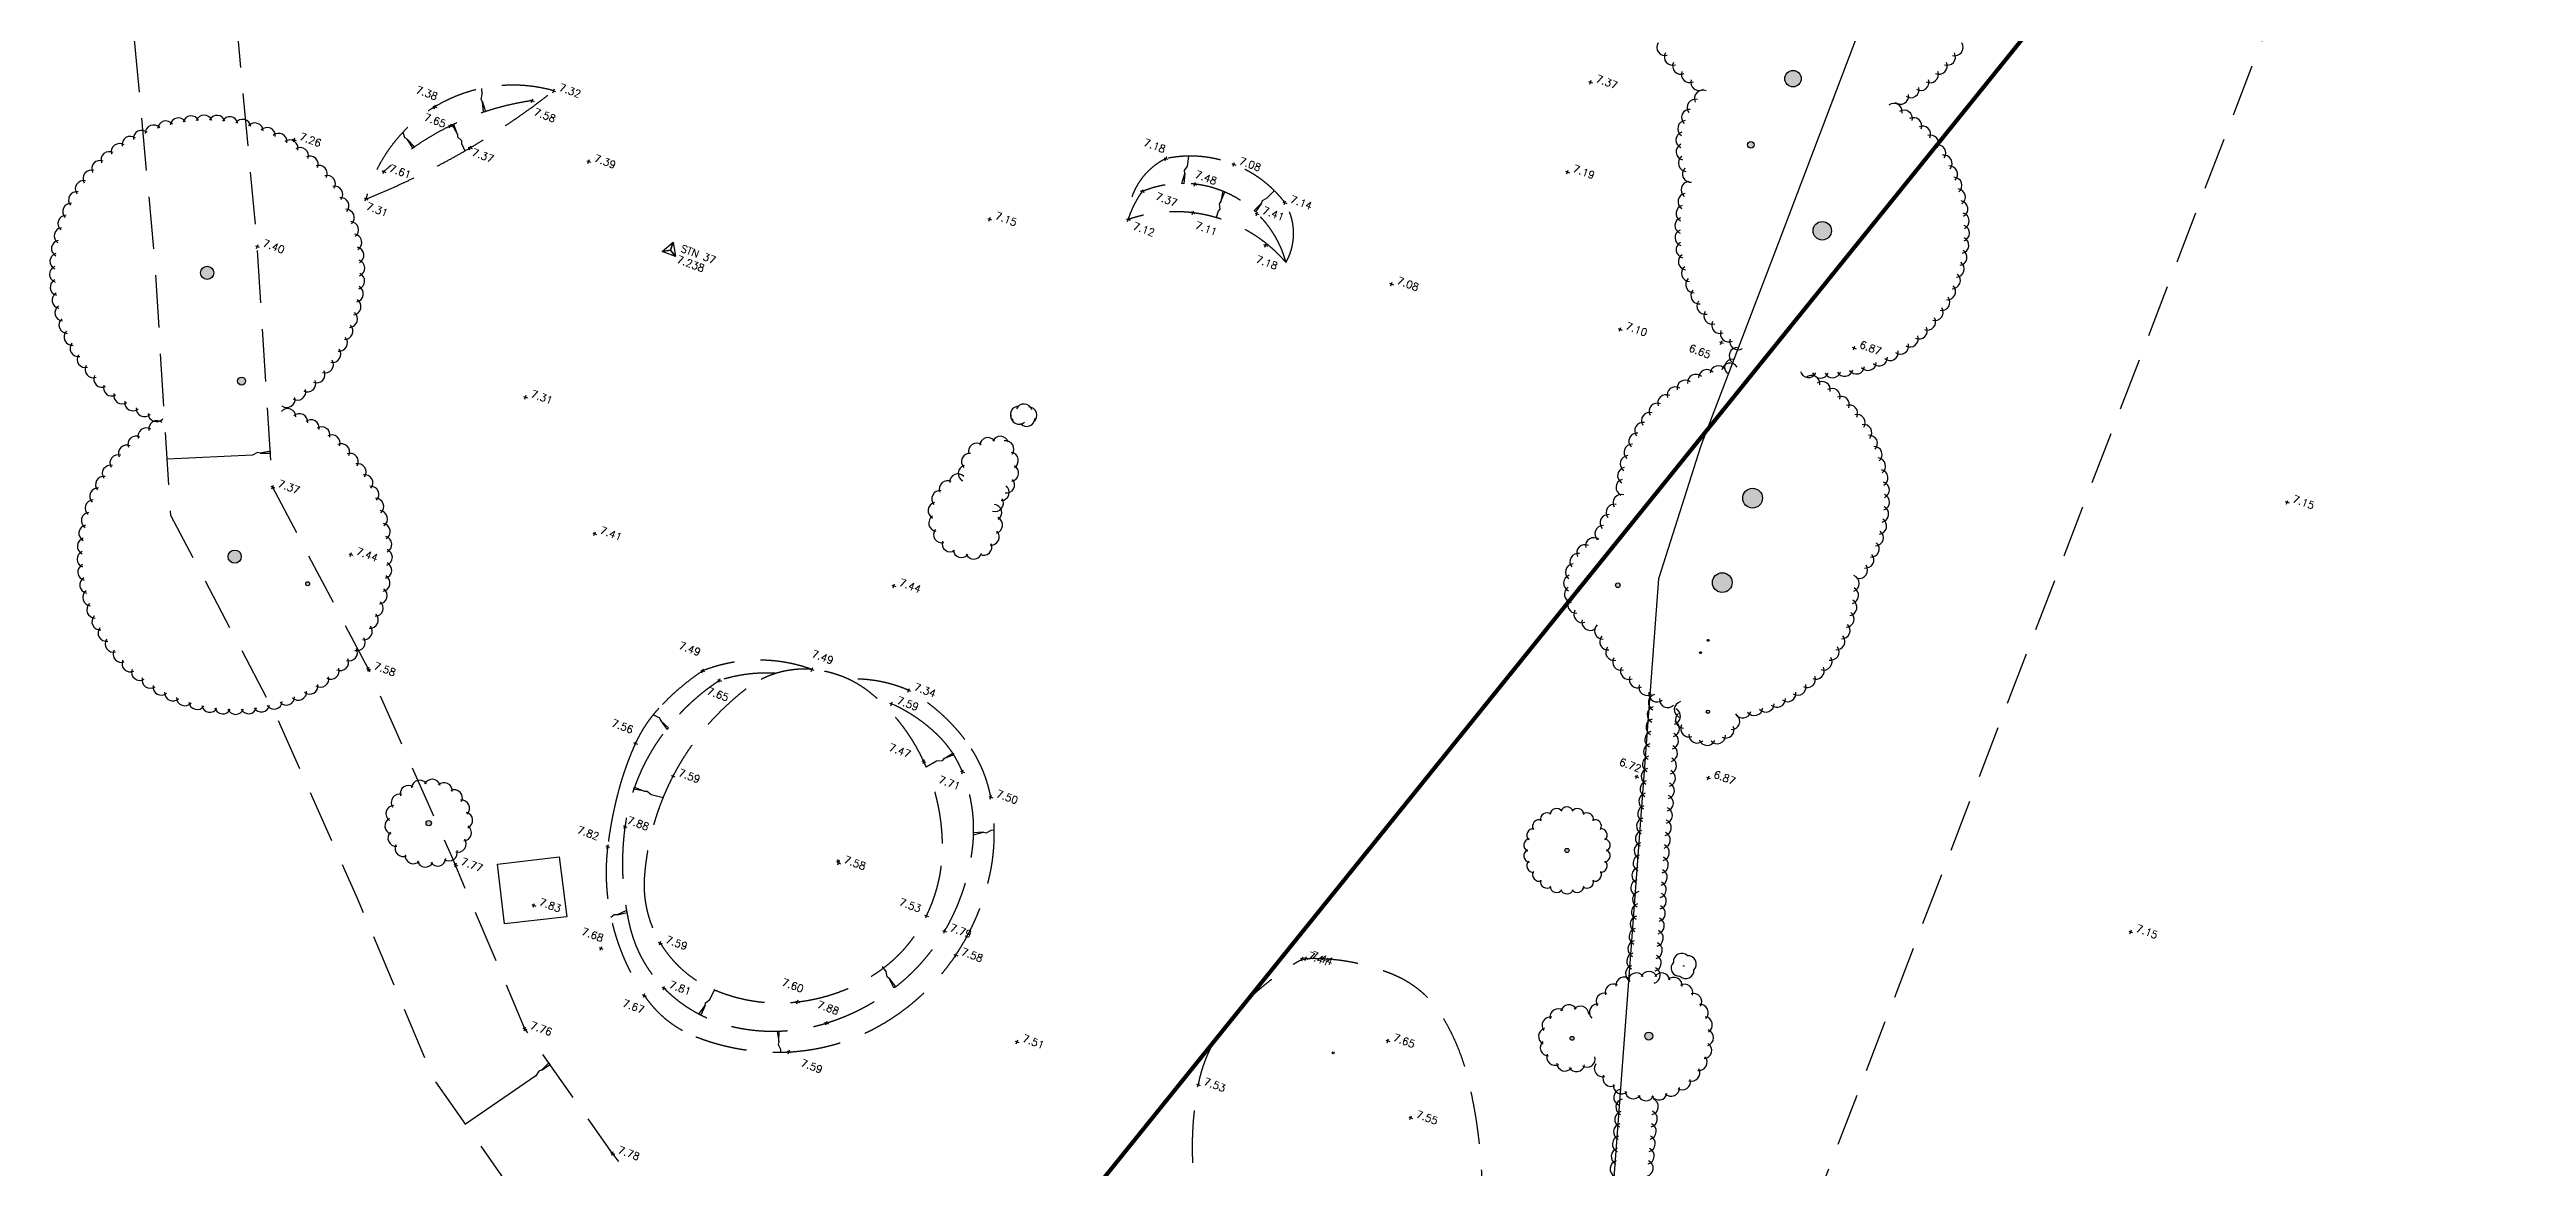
# Model space of a CAD drawing. Header units: millimetres. Extents: x 521005098 to 521837086, y 174609906 to 175681253.
# Drawn here: x 521101593 to 521221462, y 174784539 to 174838614 of the extents above; entities that cross this region are included whole.
import ezdxf

# ---------------------------------------------------------------- set-up
doc = ezdxf.new("R2010")
doc.units = ezdxf.units.MM
doc.header["$LTSCALE"] = 200
doc.linetypes.add('layout$0$survey$0$DASHED', pattern=[19.05, 12.7, -6.35])
for name, color, linetype in [('layout$0$survey$0$BOUNDARY', 8, 'Continuous'), ('layout$0$survey$0$CONTROL', 8, 'Continuous'), ('layout$0$survey$0$DETAIL', 8, 'Continuous'), ('layout$0$survey$0$LEVEL', 8, 'Continuous'), ('layout$0$survey$0$SPORTS_PITCH', 8, 'layout$0$survey$0$DASHED'), ('layout$0$survey$0$VEGETATION', 8, 'Continuous'), ('layout$0$survey$0$WATER', 8, 'Continuous')]:
    doc.layers.add(name, color=color, linetype=linetype)
doc.styles.add('layout$0$survey$0$ROMANS', font='Romans.shx')

# ---------------------------------------------------------------- blocks, each defined once
blk = doc.blocks.new('layout')
at = {"layer": 'layout$0$survey$0$VEGETATION', "linetype": 'Continuous'}
h = blk.add_hatch(color=256, dxfattribs=at)
edge = h.paths.add_edge_path()
edge.add_arc((521107363.3, 174847485.9), 127.3, 0, 360)
edge = h.paths.add_edge_path()
edge.add_arc((521108089.7, 174857728.6), 127.3, 0, 360)
edge = h.paths.add_edge_path()
edge.add_arc((521108630.4, 174864796.4), 127.3, 0, 360)
edge = h.paths.add_edge_path()
edge.add_arc((521109777.2, 174870284.8), 127.3, 0, 360)
edge = h.paths.add_edge_path()
edge.add_arc((521109223.4, 174827814.6), 318.3, 0, 360)
edge = h.paths.add_edge_path()
edge.add_arc((521110888.3, 174822577.8), 191, 0, 360)
edge = h.paths.add_edge_path()
edge.add_arc((521110553.7, 174814085.9), 318.3, 0, 360)
edge = h.paths.add_edge_path()
edge.add_arc((521114086.5, 174812773.3), 95.5, 0, 360)
edge = h.paths.add_edge_path()
edge.add_arc((521119943, 174801192.5), 127.3, 0, 360)
edge = h.paths.add_edge_path()
edge.add_arc((521186785.5, 174843920.1), 795.8, 0, 360)
edge = h.paths.add_edge_path()
edge.add_arc((521185967.8, 174837206.1), 397.9, 0, 360)
edge = h.paths.add_edge_path()
edge.add_arc((521183924.6, 174834006.3), 159.2, 0, 360)
edge = h.paths.add_edge_path()
edge.add_arc((521187380.2, 174829847.2), 445.6, 0, 360)
edge = h.paths.add_edge_path()
edge.add_arc((521184011.7, 174816914.6), 477.5, 0, 360)
edge = h.paths.add_edge_path()
edge.add_arc((521177488.6, 174812700.2), 111.4, 0, 360)
edge = h.paths.add_edge_path()
edge.add_arc((521182543.8, 174812830), 477.5, 0, 360)
edge = h.paths.add_edge_path()
edge.add_arc((521181857.1, 174810036.9), 47.7, 0, 360)
edge = h.paths.add_edge_path()
edge.add_arc((521181487.7, 174809440.9), 47.7, 0, 360)
edge = h.paths.add_edge_path()
edge.add_arc((521181847.4, 174806581.3), 79.6, 0, 360)
edge = h.paths.add_edge_path()
edge.add_arc((521175029.1, 174799872.5), 101.9, 0, 360)
edge = h.paths.add_edge_path()
edge.add_arc((521178984.9, 174790892.6), 191, 0, 360)
edge = h.paths.add_edge_path()
edge.add_arc((521175277.8, 174790783.4), 95.5, 0, 360)
edge = h.paths.add_edge_path()
edge.add_arc((521173218.2, 174781206.2), 127.3, 0, 360)
h = blk.add_hatch(color=256, dxfattribs=at)
edge = h.paths.add_edge_path()
edge.add_arc((521180676.5, 174794285), 15.9, 0, 360)
at = {"layer": 'layout$0$survey$0$BOUNDARY', "linetype": 'Continuous', "flags": 128}
blk.add_lwpolyline([(521124156.5, 174933472.2), (521124956.5, 174933755.2), (521121730.4, 174924847.7), (521118153.7, 174914604.6), (521124759.5, 174911007.3), (521130060.1, 174908288.4), (521152886.3, 174895868.3), (521160446, 174891701.3), (521175713, 174883706.2), (521185685.6, 174878410.3), (521201036.6, 174870253.2), (521195386.6, 174855903.6), (521185248.1, 174829238.6), (521181509.6, 174819439.5), (521179455, 174813011.1), (521176918.4, 174779063.7), (521175353.2, 174768777.5), (521174667.1, 174765727.1), (521173143.5, 174759690.5), (521166025.5, 174753420.2), (521158802.1, 174747875.9), (521150155.4, 174745379.1), (521149872, 174750371.1)], dxfattribs=at)
at = {"layer": 'layout$0$survey$0$CONTROL', "linetype": 'Continuous', "flags": 128}
blk.add_lwpolyline([(521131636.4, 174828915.9), (521131776, 174829290.7), (521131891.3, 174828607.6), (521131636.4, 174828915.9), (521131242, 174828849.3), (521131776, 174829290.7), (521131636.4, 174828915.9), (521131891.3, 174828607.6), (521131242, 174828849.3), (521131636.4, 174828915.9)], dxfattribs=at)
at = {"layer": 'layout$0$survey$0$DETAIL', "linetype": 'layout$0$survey$0$DASHED', "flags": 128}
for points in [[(521142116.9, 174771083.9), (521136987.8, 174774877.5), (521128833.3, 174785221.1), (521124595.9, 174791248.7), (521121074.9, 174799541.5), (521117031.4, 174808637.9), (521112390.1, 174817455.5), (521111651.9, 174829088.8), (521110534.6, 174841229), (521109801, 174854571.8), (521110085.6, 174869101.7), (521111224, 174880549.7), (521112403.6, 174892564.6), (521113786.2, 174905675.7)], [(521147083.8, 174758324.3), (521133476, 174771255.9), (521124821.8, 174782233.3), (521120200.7, 174788806.7), (521116488.9, 174797548.8), (521112529.8, 174806455.6), (521107467.9, 174816072.2), (521106666.4, 174828701.3), (521105547.2, 174840862.5), (521104798.3, 174854483.4), (521105090.4, 174869398.5), (521106248.2, 174881041.3), (521106752.7, 174892273.4), (521107237, 174900674.2)]]:
    blk.add_lwpolyline(points, dxfattribs=at)
at = {"layer": 'layout$0$survey$0$DETAIL', "flags": 128}
for points in [[(521122551.7, 174836082.5), (521122550.2, 174836090.5), (521122479.4, 174836202.7), (521122534.6, 174836462.4), (521122506.4, 174836736.8)], [(521118908.5, 174834275.1), (521118903.5, 174834281.4), (521118787.7, 174834346.3), (521118712.3, 174834600.9), (521118698.5, 174834615.9)], [(521121326.7, 174834531.8), (521121330, 174834524.5), (521121335, 174834391.8), (521121527.3, 174834208.7), (521121532.2, 174834076.1), (521121695.6, 174833713.8)], [(521156539.2, 174832618.3), (521156540.8, 174832626.3), (521156515.7, 174832756.6), (521156661.6, 174832978.4), (521156723, 174833460.1)], [(521160242.2, 174831176.2), (521160247.4, 174831182.4), (521160287.4, 174831308.9), (521160521.5, 174831434.3), (521160860.9, 174831786.4)], [(521158279.8, 174831269.8), (521158277.6, 174831262), (521158195.4, 174831157.8), (521158223.1, 174830893.7), (521158140.9, 174830789.5), (521158053.3, 174830486.5)], [(521111788.9, 174819087.9), (521111780.8, 174819087), (521111652.9, 174819122.4), (521111420.2, 174818994.6), (521107294.4, 174818799.2)], [(521131175.1, 174806147.9), (521131169.8, 174806154), (521131126.2, 174806279.3), (521130809.3, 174806437.8)], [(521144880.3, 174804318.4), (521144873.1, 174804314.9), (521144785.1, 174804215.5), (521144520.3, 174804195.9), (521144019.6, 174803903.5)], [(521130367.5, 174802738.2), (521130375.3, 174802735.7), (521130507.6, 174802746.4), (521130712, 174802577), (521131286.2, 174802438.5)], [(521146798.4, 174800754.3), (521146806.4, 174800755.5), (521146935.4, 174800724.1), (521147164, 174800859.1), (521147302.3, 174800870)], [(521129060.2, 174796755.3), (521129052.5, 174796752.7), (521128920, 174796760.2), (521128762.6, 174796623.4)], [(521142233, 174793672.5), (521142228.7, 174793679.4), (521142121.7, 174793757.9), (521142077.8, 174794019.7), (521141902, 174794265.3)], [(521133314.6, 174792367), (521133318.6, 174792374), (521133336.7, 174792505.5), (521133546.1, 174792668.7), (521133759.1, 174793105.1)], [(521136892.2, 174790626.4), (521136892.7, 174790618.3), (521136850.9, 174790492.3), (521136966.9, 174790253.5), (521136966.5, 174790114.8)], [(521125398.8, 174789243.5), (521125392.4, 174789238.5), (521125265, 174789201.4), (521125134.2, 174788970.3), (521121727.1, 174786635.4)]]:
    blk.add_lwpolyline(points, dxfattribs=at)
for points in [[(521122551.7, 174836082.5), (521122688.8, 174835599.1), (521122590.4, 174835581.5)], [(521118908.5, 174834275.1), (521119259.6, 174833915.6), (521119181.5, 174833853.2)], [(521121326.7, 174834531.8), (521121166.7, 174835008.2), (521121075.5, 174834967.1)], [(521156539.2, 174832618.3), (521156491.1, 174832118.2), (521156393, 174832137.6)], [(521158279.8, 174831269.8), (521158466.8, 174831736.2), (521158370.8, 174831764)], [(521160242.2, 174831176.2), (521159961.3, 174830759.5), (521159884.4, 174830823.3)], [(521111788.9, 174819087.9), (521112291.3, 174819096.2), (521112279.7, 174819195.5)], [(521131175.1, 174806147.9), (521131467.5, 174805739.2), (521131542.6, 174805805.2)], [(521144880.3, 174804318.4), (521145306.2, 174804585.2), (521145350.6, 174804495.5)], [(521130367.5, 174802738.2), (521129875.7, 174802840.9), (521129905.7, 174802936.3)], [(521146798.4, 174800754.3), (521146296.5, 174800730.3), (521146311.2, 174800631.4)], [(521129060.2, 174796755.3), (521129549.5, 174796869.7), (521129517.1, 174796964.3)], [(521142233, 174793672.5), (521142537.9, 174793273.1), (521142452.8, 174793220.6)], [(521133314.6, 174792367), (521133108.3, 174791908.8), (521133021.6, 174791958.7)], [(521136892.2, 174790626.4), (521136909.2, 174791128.6), (521136809.4, 174791122)], [(521125398.8, 174789243.5), (521125821.9, 174789514.6), (521125759.8, 174789593)]]:
    blk.add_lwpolyline(points, close=True, dxfattribs=at)
at = {"layer": 'layout$0$survey$0$DETAIL', "linetype": 'layout$0$survey$0$DASHED'}
for points in [[(521143170.1, 174807618.6, -0.09894633), (521145888, 174805245.4, -0.11701699), (521147144.7, 174802452.3, -0.10240655), (521147090.5, 174798654.6, -0.09291221), (521145449.1, 174794811.9, -0.11460155), (521141876.6, 174791459.5, -0.11958009), (521137368.8, 174790127.2, -0.10589035), (521132875.1, 174790860, -0.15220316), (521130372.3, 174792862.1, -0.08855725), (521128826.1, 174796349.3, -0.09090017), (521128605.5, 174800060.6, -0.03532166), (521129139.4, 174802799.1, -0.04115308), (521129950.6, 174805053.4, -0.07999529), (521131079, 174806748.5, -0.05815047), (521133201.4, 174808564.1)], [(521134019.4, 174808100, 0.10418242), (521130905.6, 174804967.5, 0.10979679), (521129443, 174801034.7, 0.09360938), (521129683.4, 174796164.3, 0.13667336), (521131322.9, 174793217, 0.14594651), (521134778, 174791322.2, 0.12941095), (521139197.6, 174791523.9, 0.08994509), (521142537.9, 174793273.1, 0.09449713), (521144907.8, 174795972.3, 0.10548255), (521146269.1, 174800053.7, 0.12474873), (521145771.9, 174803673.6, 0.10565211), (521144554.4, 174805471.6, 0.10650218), (521141731.8, 174807213.2)]]:
    blk.add_lwpolyline(points, format="xyb", dxfattribs=at)
blk.add_lwpolyline([(521144031.9, 174796712.1, -0.13271058), (521141614.8, 174793947.7, -0.11930776), (521137791.9, 174792548.1, -0.1303549), (521133736.2, 174793143.6, -0.15691386), (521131148.5, 174795396.5, -0.1561218), (521130381.7, 174798621.5, -0.10122429), (521131765.8, 174803470.2, -0.10960482), (521135311.8, 174807695.7, -0.18669725), (521138489.6, 174808627.3, -0.15228003), (521141372, 174807455.1, -0.11330721), (521143899.1, 174804176.5, -0.10367266), (521144806.4, 174800201.5, -0.11865133)], format="xyb", close=True, dxfattribs=at)
at = {"layer": 'layout$0$survey$0$DETAIL', "linetype": 'Continuous', "flags": 128}
blk.add_lwpolyline([(521126621.5, 174796666.5), (521123618.8, 174796330.6), (521123266.5, 174799215.7), (521126250.9, 174799570.9)], close=True, dxfattribs=at)
at = {"layer": 'layout$0$survey$0$DETAIL', "linetype": 'layout$0$survey$0$DASHED', "flags": 128}
blk.add_lwpolyline([(521162391.5, 174794649.2, -0.10937818), (521166677, 174793850.7, -0.15761096), (521168990.9, 174791842.7, -0.07610706), (521170224.3, 174788854.8, -0.05029872), (521170900, 174784026.8, -0.0681057), (521170318.3, 174778077.8, -0.11146942), (521168699.3, 174774772.7, -0.17768709), (521165349.6, 174772757.5, -0.19584158), (521161848.5, 174773456, -0.10931911), (521159587.1, 174775791.3, -0.07173458), (521157633.3, 174780307.4, -0.05287213), (521156930.3, 174784678.3, -0.0606076), (521157190.1, 174788535.1, -0.12631555), (521158640.6, 174791619.2, -0.09130953), (521162226.4, 174794625.8)], format="xyb", dxfattribs=at)
at = {"layer": 'layout$0$survey$0$DETAIL', "linetype": 'Continuous'}
for centre in [(521139754.5, 174799375.1), (521163713.1, 174790086.7)]:
    blk.add_circle(centre, 50, dxfattribs=at)
at = {"layer": 'layout$0$survey$0$DETAIL', "linetype": 'layout$0$survey$0$DASHED'}
for centre, radius, start, end in [((521124013.3, 174829552.7), 7340.4, 74.360056, 165.542134), ((521103199.4, 174865674.6), 36927, 291.787359, 308.114831), ((521126840.2, 174822973.2), 13305.3, 98.18884, 132.963392), ((521157030.2, 174830421.9), 3239, 115.719802, 180.459165), ((521156799.2, 174827680.2), 5780.4, 37.615784, 101.72491), ((521158243, 174829006.5), 4663.5, 144.009774, 162.665506), ((521156441.1, 174826970.7), 5167.1, 15.111945, 112.427824), ((521156065.9, 174823680.2), 7090.5, 40.847828, 108.711053), ((521158945.5, 174829719.3), 2852.1, 330.567921, 31.473857), ((521135929.2, 174801590), 7488.5, 70.006176, 111.362005), ((521136277.4, 174801063.6), 7389.8, 86.34774, 107.791257), ((521140533.4, 174801538), 6627.7, 66.557418, 92.433186)]:
    blk.add_arc(centre, radius, start, end, dxfattribs=at)
at = {"layer": 'layout$0$survey$0$LEVEL', "flags": 128}
for points in [[(521125898.5, 174836656.3), (521126085.9, 174836586.5)], [(521125957.3, 174836527.7), (521126027.1, 174836715.1)], [(521176070.3, 174837073.7), (521176257.8, 174837003.9)], [(521176129.2, 174836945.1), (521176198.9, 174837132.5)], [(521120141, 174835880.8), (521120328.4, 174835811)], [(521120199.8, 174835752.2), (521120269.6, 174835939.6)], [(521124851.3, 174836177.7), (521125038.8, 174836107.9)], [(521124910.2, 174836049.1), (521124979.9, 174836236.5)], [(521113334.4, 174834279.8), (521113521.9, 174834210)], [(521113393.3, 174834151.2), (521113463, 174834338.6)], [(521120897.3, 174834958.7), (521121084.8, 174834888.9)], [(521120956.2, 174834830.1), (521121025.9, 174835017.5)], [(521117737.4, 174832616.1), (521117807.2, 174832803.6)], [(521121855.1, 174833896.6), (521122042.6, 174833826.8)], [(521121913.9, 174833768), (521121983.7, 174833955.4)], [(521127591.2, 174833229.8), (521127778.6, 174833160)], [(521127650, 174833101.2), (521127719.8, 174833288.6)], [(521155530.9, 174833374.9), (521155718.3, 174833305.1)], [(521155589.7, 174833246.3), (521155659.5, 174833433.7)], [(521158810.5, 174833098.6), (521158997.9, 174833028.8)], [(521158869.3, 174832970), (521158939.1, 174833157.4)], [(521175020.1, 174832596.3), (521175089.9, 174832783.7)], [(521117678.5, 174832744.7), (521117866, 174832674.9)], [(521154376, 174831781.9), (521154563.4, 174831712.1)], [(521154434.8, 174831653.3), (521154504.6, 174831840.7)], [(521156921.8, 174832141.7), (521157109.2, 174832071.9)], [(521156980.6, 174832013), (521157050.4, 174832200.5)], [(521174961.3, 174832724.9), (521175148.8, 174832655.1)], [(521116811.6, 174831420.3), (521116999, 174831350.5)], [(521116870.4, 174831291.7), (521116940.2, 174831479.1)], [(521146998.1, 174830448.8), (521147185.6, 174830379)], [(521147057, 174830320.2), (521147126.8, 174830507.6)], [(521153697.6, 174830430.9), (521153885, 174830361.1)], [(521153756.4, 174830302.3), (521153826.2, 174830489.7)], [(521156825.8, 174830758.6), (521157013.2, 174830688.8)], [(521156884.6, 174830630), (521156954.4, 174830817.4)], [(521159931, 174830706.4), (521160118.4, 174830636.6)], [(521159989.8, 174830577.8), (521160059.6, 174830765.2)], [(521161284.3, 174831243.3), (521161471.7, 174831173.5)], [(521161343.1, 174831114.7), (521161412.9, 174831302.1)], [(521111617, 174828995.1), (521111686.8, 174829182.5)], [(521160340.1, 174829181.5), (521160527.5, 174829111.7)], [(521160398.9, 174829052.9), (521160468.7, 174829240.3)], [(521111558.2, 174829123.7), (521111745.6, 174829053.9)], [(521166447.1, 174827309.8), (521166634.6, 174827240)], [(521166505.9, 174827181.2), (521166575.7, 174827368.6)], [(521177507, 174825116.3), (521177694.5, 174825046.6)], [(521177565.9, 174824987.7), (521177635.6, 174825175.2)], [(521182405.6, 174824477.3), (521182593, 174824407.5)], [(521182464.4, 174824348.7), (521182534.2, 174824536.2)], [(521188836.7, 174824212.9), (521189024.2, 174824143.1)], [(521188895.6, 174824084.3), (521188965.3, 174824271.7)], [(521124530.9, 174821834.5), (521124718.3, 174821764.7)], [(521124589.7, 174821705.9), (521124659.5, 174821893.3)], [(521112296.4, 174817490.4), (521112483.9, 174817420.6)], [(521112355.3, 174817361.7), (521112425, 174817549.2)], [(521209786.5, 174816750.2), (521209973.9, 174816680.4)], [(521209845.3, 174816621.6), (521209915.1, 174816809)], [(521127879, 174815230.5), (521128066.4, 174815160.7)], [(521127937.8, 174815101.9), (521128007.6, 174815289.3)], [(521116075.8, 174814219.2), (521116263.3, 174814149.4)], [(521116134.7, 174814090.6), (521116204.5, 174814278)], [(521142358, 174812706.2), (521142545.4, 174812636.4)], [(521142416.8, 174812577.6), (521142486.6, 174812765)], [(521116937.7, 174808672.8), (521117125.1, 174808603)], [(521116996.5, 174808544.2), (521117066.3, 174808731.6)], [(521133107.7, 174808599), (521133295.1, 174808529.2)], [(521133166.5, 174808470.4), (521133236.3, 174808657.8)], [(521133925.7, 174808134.9), (521134113.2, 174808065.1)], [(521133984.5, 174808006.3), (521134054.3, 174808193.7)], [(521138395.9, 174808662.1), (521138583.3, 174808592.4)], [(521138454.7, 174808533.5), (521138524.5, 174808721)], [(521143076.4, 174807653.5), (521143263.8, 174807583.7)], [(521143135.2, 174807524.9), (521143205, 174807712.3)], [(521142246.2, 174807003.6), (521142433.6, 174806933.9)], [(521142305, 174806875), (521142374.8, 174807062.5)], [(521129856.9, 174805088.3), (521130044.3, 174805018.5)], [(521129915.7, 174804959.7), (521129985.5, 174805147.1)], [(521143805.3, 174804211.4), (521143992.8, 174804141.6)], [(521143864.2, 174804082.8), (521143934, 174804270.2)], [(521131672.1, 174803505), (521131859.5, 174803435.3)], [(521131730.9, 174803376.4), (521131800.7, 174803563.9)], [(521145678.2, 174803708.5), (521145865.6, 174803638.7)], [(521145737, 174803579.9), (521145806.8, 174803767.3)], [(521178306.9, 174803476.8), (521178494.3, 174803407)], [(521178365.7, 174803348.2), (521178435.5, 174803535.6)], [(521181774.7, 174803424.2), (521181962.1, 174803354.4)], [(521181833.5, 174803295.6), (521181903.3, 174803483.1)], [(521147051, 174802487.2), (521147238.4, 174802417.4)], [(521147109.8, 174802358.6), (521147179.6, 174802546)], [(521129349.2, 174801069.6), (521129536.7, 174800999.8)], [(521129408.1, 174800941), (521129477.9, 174801128.4)], [(521121151.9, 174799211.4), (521121339.3, 174799141.6)], [(521121210.7, 174799082.8), (521121280.5, 174799270.2)], [(521128511.8, 174800095.5), (521128699.2, 174800025.7)], [(521128570.6, 174799966.9), (521128640.4, 174800154.3)], [(521139686.7, 174799302.9), (521139874.1, 174799233.1)], [(521139745.5, 174799174.3), (521139815.3, 174799361.8)], [(521124935.5, 174797255), (521125122.9, 174797185.2)], [(521124994.3, 174797126.4), (521125064.1, 174797313.8)], [(521143997, 174796618.4), (521144066.8, 174796805.8)], [(521143938.2, 174796747), (521144125.6, 174796677.2)], [(521144814.1, 174796007.2), (521145001.5, 174795937.4)], [(521144872.9, 174795878.5), (521144942.7, 174796066)], [(521202211.4, 174795974.2), (521202398.8, 174795904.4)], [(521202270.2, 174795845.6), (521202340, 174796033)], [(521128188, 174795172.3), (521128375.4, 174795102.5)], [(521128246.8, 174795043.7), (521128316.6, 174795231.2)], [(521131054.8, 174795431.4), (521131242.2, 174795361.6)], [(521131113.6, 174795302.7), (521131183.4, 174795490.2)], [(521145355.4, 174794846.8), (521145542.9, 174794777)], [(521145414.3, 174794718.2), (521145484, 174794905.6)], [(521162132.7, 174794660.7), (521162320.1, 174794590.9)], [(521162191.5, 174794532.1), (521162261.3, 174794719.5)], [(521162297.8, 174794684.1), (521162485.2, 174794614.3)], [(521162356.6, 174794555.5), (521162426.4, 174794742.9)], [(521131229.2, 174793251.9), (521131416.7, 174793182.1)], [(521131288.1, 174793123.3), (521131357.8, 174793310.7)], [(521130278.5, 174792897), (521130466, 174792827.2)], [(521130337.4, 174792768.4), (521130407.2, 174792955.8)], [(521137698.2, 174792583), (521137885.6, 174792513.2)], [(521137757, 174792454.4), (521137826.8, 174792641.8)], [(521124502.1, 174791283.6), (521124689.6, 174791213.8)], [(521124561, 174791155), (521124630.7, 174791342.4)], [(521139103.9, 174791558.8), (521139291.3, 174791489)], [(521139162.7, 174791430.2), (521139232.5, 174791617.6)], [(521137275.1, 174790162.1), (521137462.5, 174790092.3)], [(521137333.9, 174790033.5), (521137403.7, 174790220.9)], [(521148320.2, 174790651.7), (521148507.6, 174790581.9)], [(521148379, 174790523.1), (521148448.8, 174790710.5)], [(521166261.4, 174790697.8), (521166448.9, 174790628)], [(521166320.3, 174790569.2), (521166390.1, 174790756.6)], [(521157096.4, 174788570), (521157283.8, 174788500.2)], [(521157155.2, 174788441.4), (521157225, 174788628.8)], [(521167372.2, 174786982.9), (521167559.6, 174786913.1)], [(521167431, 174786854.3), (521167500.8, 174787041.7)], [(521128739.6, 174785256), (521128927, 174785186.2)], [(521128798.4, 174785127.4), (521128868.2, 174785314.9)]]:
    blk.add_lwpolyline(points, dxfattribs=at)
at = {"layer": 'layout$0$survey$0$SPORTS_PITCH', "linetype": 'layout$0$survey$0$DASHED', "flags": 128}
blk.add_lwpolyline([(521307943.1, 174813263.6), (521280846.2, 174743210.1), (521185998.6, 174780046.4), (521212938.2, 174850183.7), (521307943.1, 174813263.6)], dxfattribs=at)
at = {"layer": 'layout$0$survey$0$VEGETATION', "linetype": 'Continuous'}
for centre, radius in [((521185967.8, 174837206.1), 397.9), ((521183924.6, 174834006.3), 159.2), ((521187380.2, 174829847.2), 445.6), ((521109223.4, 174827814.6), 318.3), ((521110888.3, 174822577.8), 191), ((521184011.7, 174816914.6), 477.5), ((521110553.7, 174814085.9), 318.3), ((521114086.5, 174812773.3), 95.5), ((521177488.6, 174812700.2), 111.4), ((521182543.8, 174812830), 477.5), ((521181857.1, 174810036.9), 47.7), ((521181487.7, 174809440.9), 47.7), ((521181847.4, 174806581.3), 79.6), ((521119943, 174801192.5), 127.3), ((521175029.1, 174799872.5), 101.9), ((521180676.5, 174794285), 15.9), ((521175277.8, 174790783.4), 95.5), ((521178984.9, 174790892.6), 191)]:
    blk.add_circle(centre, radius, dxfattribs=at)
for centre, radius, start, end in [((521179772.8, 174838720), 400, 146.921768, 286.193498), ((521193795.9, 174838716.8), 400, 253.780276, 33.052007), ((521180140.6, 174838257.5), 400, 150.801087, 290.072817), ((521180539, 174837820.9), 400, 154.680406, 293.952136), ((521180965.9, 174837412.2), 400, 158.559725, 297.831455), ((521192602.1, 174837409.6), 400, 242.142319, 21.41405), ((521193029.3, 174837818), 400, 246.021638, 25.293369), ((521193427.8, 174838254.4), 400, 249.900957, 29.172688), ((521181419.5, 174837033.4), 400, 162.439044, 301.710774), ((521181597.9, 174836247.3), 400, 66.437898, 205.709628), ((521191169.2, 174836370.1), 400, 230.504362, 9.776093), ((521191670, 174836683.9), 400, 234.383681, 13.655412), ((521192148.3, 174837031), 400, 238.263, 17.534731), ((521107217.5, 174834761.2), 400, 36.4711, 175.742831), ((521107826.4, 174834908.8), 400, 31.50499, 170.77672), ((521108445.7, 174835003.1), 400, 26.538879, 165.81061), ((521109070.9, 174835043.4), 400, 21.572769, 160.844499), ((521109697.3, 174835029.5), 400, 16.606658, 155.878388), ((521110320, 174834961.4), 400, 11.640547, 150.912278), ((521110934.6, 174834839.6), 400, 6.674437, 145.946167), ((521180790.1, 174834787.8), 400, 96.364073, 235.635803), ((521180972.9, 174835318.9), 400, 86.388681, 225.660412), ((521181244.9, 174835810.4), 400, 76.413289, 215.68502), ((521190856.3, 174835610.4), 400, 349.26721, 128.53894), ((521191344.2, 174835286.4), 400, 344.279514, 123.551244), ((521191802.1, 174834921.1), 400, 339.291818, 118.563549), ((521104976.4, 174833666.3), 400, 56.335543, 195.607273), ((521105498.9, 174834012), 400, 51.369432, 190.641163), ((521106049.4, 174834311.1), 400, 46.403322, 185.675052), ((521106623.7, 174834561.5), 400, 41.437211, 180.708942), ((521111536.3, 174834665.1), 400, 1.708326, 140.980056), ((521112120.6, 174834439.2), 400, 356.742215, 136.013946), ((521112683.2, 174834163.5), 400, 351.776105, 131.047835), ((521113219.8, 174833840.2), 400, 346.809994, 126.081725), ((521180702.1, 174834233), 400, 106.339465, 245.611195), ((521180711.6, 174833671.4), 400, 116.314857, 255.586587), ((521192226.5, 174834517.5), 400, 334.304122, 113.575853), ((521192614.2, 174834078.4), 400, 329.316426, 108.588157), ((521192962.3, 174833607.3), 400, 324.32873, 103.600461), ((521103614.7, 174832377.6), 400, 71.233875, 210.505605), ((521104030.8, 174832846), 400, 66.267764, 205.539495), ((521104485.8, 174833276.7), 400, 61.301654, 200.573384), ((521113726.5, 174833471.6), 400, 341.843884, 121.115614), ((521114199.3, 174833060.6), 400, 336.877773, 116.149503), ((521114634.7, 174832610.1), 400, 331.911662, 111.183393), ((521180818.2, 174833119.8), 400, 126.290248, 265.561979), ((521181018.7, 174832595.1), 400, 136.26564, 275.537371), ((521193268, 174833107.8), 400, 319.341035, 98.612765), ((521193529.2, 174832583.5), 400, 314.353339, 93.625069), ((521102911.7, 174831341.8), 400, 81.166096, 220.437827), ((521103240.8, 174831875), 400, 76.199986, 215.471716), ((521115029.5, 174832123.7), 400, 326.945552, 106.217282), ((521115380.7, 174831604.9), 400, 321.979441, 101.251171), ((521180800.4, 174831263.3), 400, 98.218264, 237.489994), ((521180948.5, 174831830), 400, 93.230568, 232.502298), ((521193743.8, 174832038.6), 400, 309.365643, 88.637373), ((521193910.3, 174831477), 400, 304.377947, 83.649677), ((521102397.9, 174830200.3), 400, 91.098317, 230.370048), ((521102630.1, 174830782.2), 400, 86.132207, 225.403937), ((521115685.7, 174831057.7), 400, 317.01333, 96.285061), ((521115942.2, 174830486.1), 400, 312.04722, 91.31895), ((521180654.6, 174830102.1), 400, 108.193655, 247.465386), ((521180702.2, 174830685.9), 400, 103.20596, 242.47769), ((521194027.2, 174830903.1), 400, 299.390251, 78.661981), ((521194093.9, 174830321.2), 400, 294.402555, 73.674286), ((521102088.7, 174828987.3), 400, 101.030539, 240.302269), ((521102217, 174829600.5), 400, 96.064428, 235.336158), ((521116148.2, 174829894.4), 400, 307.081109, 86.35284), ((521116302.3, 174829287.2), 400, 302.114999, 81.386729), ((521180657.9, 174829516.4), 400, 113.181351, 252.453082), ((521180712.1, 174828933.2), 400, 118.169047, 257.440778), ((521194074.5, 174829151), 400, 284.427163, 63.698894), ((521194109.7, 174829735.7), 400, 289.414859, 68.68659), ((521101993.4, 174827739.1), 400, 110.96276, 250.23449), ((521102014, 174828365.3), 400, 105.996649, 245.26838), ((521116403.2, 174828668.8), 400, 297.148888, 76.420618), ((521116450.2, 174828044.1), 400, 292.182777, 71.454508), ((521180816.8, 174828356.9), 400, 123.156743, 262.428473), ((521180971.3, 174827791.9), 400, 128.144439, 267.416169), ((521193852.7, 174828001.9), 400, 274.451772, 53.723502), ((521193988.6, 174828571.7), 400, 279.439467, 58.711198), ((521102027.1, 174827113.5), 400, 115.928871, 255.200601), ((521102114.8, 174826493.2), 400, 120.894981, 260.166712), ((521116381.4, 174826794.2), 400, 282.250556, 61.522286), ((521116442.9, 174827417.7), 400, 287.216667, 66.488397), ((521181174.2, 174827242.5), 400, 133.132135, 272.403865), ((521181424.2, 174826712.8), 400, 138.119831, 277.391561), ((521193435.2, 174826908.6), 400, 264.47638, 43.74811), ((521193667.7, 174827446.2), 400, 269.464076, 48.735806), ((521102255.9, 174825882.8), 400, 125.861092, 265.132822), ((521102449.3, 174825286.9), 400, 130.827202, 270.098933), ((521116098.2, 174825574.8), 400, 272.318335, 51.590065), ((521116266.2, 174826178.4), 400, 277.284445, 56.556176), ((521181719.2, 174826206.9), 400, 143.107527, 282.379257), ((521182057.2, 174825728.5), 400, 148.095223, 287.366953), ((521192471.2, 174825444.9), 400, 249.513292, 28.785023), ((521192834.6, 174825904.2), 400, 254.500988, 33.772718), ((521193156.8, 174826393.3), 400, 259.488684, 38.760414), ((521102693.5, 174824709.9), 400, 135.793313, 275.065043), ((521102986.8, 174824156.3), 400, 140.759424, 280.031154), ((521115608.8, 174824422.6), 400, 262.386114, 41.657844), ((521115878.5, 174824988.1), 400, 267.352224, 46.623955), ((521182435.4, 174825281.3), 400, 153.082918, 292.354649), ((521182851.1, 174824868.7), 400, 158.070614, 297.342345), ((521183301.1, 174824493.8), 400, 163.05831, 302.330041), ((521191161.9, 174824279.7), 400, 234.550204, 13.821935), ((521191631.6, 174824629.6), 400, 239.5379, 18.809631), ((521192069.1, 174825018.9), 400, 244.525596, 23.797327), ((521103326.9, 174823630.2), 400, 145.725534, 284.997265), ((521103711.3, 174823135.4), 400, 150.691645, 289.963375), ((521114928, 174823372.1), 400, 252.453892, 31.725623), ((521115291.2, 174823882.6), 400, 257.420003, 36.691733), ((521182353.5, 174822920.3), 400, 35.799814, 175.071545), ((521182922.9, 174823049.1), 400, 30.42845, 169.70018), ((521183058.6, 174823239.7), 400, 89.064475, 228.336206), ((521183276.9, 174823799.6), 400, 89.064475, 228.336206), ((521189035.2, 174823323.5), 400, 214.599421, 353.871151), ((521189596.1, 174823492.1), 400, 219.587117, 358.858847), ((521190140.3, 174823708.8), 400, 224.574813, 3.846543), ((521190663.5, 174823972), 400, 229.562509, 8.834239), ((521104137, 174822675.8), 400, 155.657756, 294.929486), ((521104601, 174822254.8), 400, 160.623866, 299.895597), ((521105099.6, 174821875.5), 400, 165.589977, 304.861707), ((521113594.1, 174822054.8), 400, 237.55556, 16.827291), ((521114076.3, 174822454.7), 400, 242.521671, 21.793401), ((521114522, 174822894.9), 400, 247.487782, 26.759512), ((521180269, 174821895.6), 400, 57.285274, 196.557004), ((521180751.7, 174822224.1), 400, 51.913909, 191.185639), ((521181263.1, 174822505.9), 400, 46.542544, 185.814274), ((521181798.5, 174822738.7), 400, 41.171179, 180.44291), ((521186709.9, 174823150.3), 400, 194.648637, 333.920368), ((521186868.5, 174822451.4), 400, 353.071991, 132.343721), ((521187294.7, 174823117.3), 400, 199.636333, 338.908064), ((521187374.3, 174822159.7), 400, 347.700626, 126.972357), ((521187880.1, 174823135.4), 400, 204.624029, 343.89576), ((521187850.5, 174821821.9), 400, 342.329261, 121.600992), ((521188461.8, 174823204.3), 400, 209.611725, 348.883455), ((521105629.2, 174821540.9), 400, 170.556087, 309.827818), ((521106185.8, 174821253.3), 400, 175.522198, 314.793928), ((521106765.2, 174821014.9), 400, 180.488309, 319.760039), ((521113112.8, 174820848.3), 400, 359.636085, 138.907816), ((521113079, 174821698), 400, 232.58945, 11.86118), ((521113688.6, 174820601.3), 400, 354.669975, 133.941705), ((521148489.3, 174820959.3), 400, 85.229756, 224.501486), ((521148510, 174820893.7), 400, 172.784492, 312.056223), ((521148748.3, 174821066.8), 400, 16.728503, 156.000233), ((521148885.6, 174820784), 400, 220.769024, 0.040755), ((521148969.1, 174820930.9), 400, 308.628147, 87.899877), ((521179033.6, 174820661.1), 400, 73.399368, 212.671098), ((521179406.2, 174821110.6), 400, 68.028003, 207.299734), ((521179819.2, 174821523.3), 400, 62.656638, 201.928369), ((521188293, 174821441), 400, 336.957897, 116.229627), ((521188698, 174821020.3), 400, 331.586532, 110.858262), ((521189061.7, 174820563.6), 400, 326.215167, 105.486897), ((521105781.1, 174819517.4), 400, 61.669448, 200.941178), ((521106269.2, 174819910.1), 400, 56.703337, 195.975067), ((521106789.5, 174820259.2), 400, 51.737226, 191.008957), ((521114240.8, 174820305.5), 400, 349.703864, 128.975594), ((521114765.4, 174819963), 400, 344.737753, 124.009484), ((521115258.3, 174819576.3), 400, 339.771643, 119.043373), ((521146468.4, 174819175.1), 400, 56.728503, 196.000233), ((521147006.8, 174819441.9), 400, 36.728503, 176.000233), ((521147604.1, 174819508.6), 400, 16.728503, 156.000233), ((521147862.2, 174819291.4), 400, 321.472725, 100.744456), ((521178422.5, 174819667.5), 400, 84.142098, 223.413828), ((521178704.7, 174820178.6), 400, 78.770733, 218.042463), ((521189381.1, 174820074.9), 400, 320.843802, 100.115533), ((521189653.4, 174819558.3), 400, 315.472437, 94.744168), ((521104545.1, 174818107.7), 400, 76.56778, 215.83951), ((521104915.8, 174818612.8), 400, 71.601669, 210.873399), ((521105328.9, 174819083.8), 400, 66.635558, 205.907289), ((521115716, 174819148.5), 400, 334.805532, 114.077263), ((521116134.8, 174818682.6), 400, 329.839422, 109.111152), ((521116511.8, 174818182.2), 400, 324.873311, 104.145041), ((521145966.2, 174818104.7), 400, 104.939909, 244.21164), ((521146126, 174818684), 400, 84.939909, 224.21164), ((521148078.6, 174818730.8), 400, 301.472725, 80.744456), ((521148090.3, 174818129.9), 400, 281.472725, 60.744456), ((521177878, 174818008), 400, 100.256192, 239.527922), ((521178007.3, 174818577.4), 400, 94.884827, 234.156558), ((521178189.3, 174819132.2), 400, 89.513462, 228.785193), ((521189876.1, 174819018.6), 400, 310.101073, 89.372803), ((521190047.3, 174818460.4), 400, 304.729708, 84.001438), ((521103941.4, 174817011.1), 400, 86.500001, 225.771731), ((521104219.5, 174817572.5), 400, 81.53389, 220.805621), ((521116844, 174817651), 400, 319.9072, 99.178931), ((521117129.1, 174817093.1), 400, 314.94109, 94.21282), ((521144689.3, 174816883.8), 400, 83.280479, 222.552209), ((521145051.7, 174817363.2), 400, 63.280479, 202.552209), ((521145556.2, 174817689.8), 400, 43.280479, 182.552209), ((521147640.2, 174817199.9), 400, 271.784962, 51.056693), ((521147895.7, 174817561.3), 400, 261.472725, 40.744456), ((521177802.6, 174817429.1), 400, 105.627557, 244.899287), ((521190165.5, 174817888.6), 400, 299.358343, 78.630073), ((521190229.7, 174817308.3), 400, 293.986978, 73.258709), ((521103536, 174815826.7), 400, 96.432222, 235.703952), ((521103713, 174816427.7), 400, 91.466111, 230.737842), ((521117364.7, 174816512.6), 400, 309.974979, 89.246709), ((521117549.2, 174815913.9), 400, 305.008868, 84.280599), ((521144512.8, 174816309.4), 400, 103.280479, 242.552209), ((521144543.3, 174815709.2), 400, 123.280479, 262.552209), ((521147352.7, 174816672.2), 400, 251.784962, 31.056693), ((521147273.6, 174816215.2), 400, 304.386352, 83.658082), ((521177024, 174815719.5), 400, 82.733278, 222.005009), ((521177318.7, 174816223.5), 400, 77.361913, 216.633644), ((521177659.3, 174816697.7), 400, 71.990549, 211.262279), ((521190194.1, 174816142.4), 400, 283.244249, 62.515979), ((521190239.2, 174816724.5), 400, 288.615613, 67.887344), ((521103340.9, 174814590.2), 400, 106.364443, 245.636174), ((521103411.6, 174815212.7), 400, 101.398333, 240.670063), ((521117681.2, 174815301.5), 400, 300.042758, 79.314488), ((521117759.7, 174814679.9), 400, 295.076647, 74.348378), ((521144777.3, 174815155.7), 400, 143.280479, 282.552209), ((521145186.6, 174814715.5), 400, 163.280479, 302.552209), ((521147150.3, 174815038), 400, 264.386352, 43.658082), ((521147315.8, 174815615.7), 400, 284.386352, 63.658082), ((521176325.8, 174814603.5), 400, 51.787508, 191.059238), ((521176777.7, 174815190.1), 400, 88.104643, 227.376373), ((521189941.8, 174815003.5), 400, 272.501519, 51.773249), ((521190094.6, 174815567), 400, 277.872884, 57.144614), ((521103324.3, 174813963.9), 400, 111.330554, 250.602284), ((521103362, 174813338.6), 400, 116.296665, 255.568395), ((521117754.1, 174813428.1), 400, 285.144426, 64.416156), ((521117784, 174814053.9), 400, 290.110537, 69.382267), ((521145721.6, 174814441.9), 400, 183.280479, 322.552209), ((521146318, 174814367.8), 400, 203.280479, 342.552209), ((521146797.3, 174814551.6), 400, 244.386352, 23.658082), ((521175352, 174813340.4), 400, 93.684153, 232.955883), ((521175569.7, 174813837.1), 400, 79.718605, 218.990335), ((521175900.8, 174814266.6), 400, 65.753056, 205.024786), ((521189178.4, 174813432.7), 400, 256.387425, 35.659155), ((521189481.6, 174813931.6), 400, 261.758789, 41.03052), ((521189736.8, 174814456.8), 400, 267.130154, 46.401884), ((521103453.7, 174812718.8), 400, 121.262775, 260.534506), ((521103598.7, 174812109.3), 400, 126.228886, 265.500616), ((521117532.7, 174812196), 400, 275.212205, 54.483935), ((521117670.2, 174812807.2), 400, 280.178315, 59.450046), ((521175260.7, 174812805.9), 400, 107.649701, 246.921432), ((521175301.1, 174812265.1), 400, 121.61525, 260.88698), ((521188743.3, 174812210), 400, 284.653068, 63.924798), ((521188774.1, 174812793), 400, 290.024433, 69.296163), ((521103795.9, 174811514.7), 400, 131.194996, 270.466727), ((521104043.9, 174810939.3), 400, 136.161107, 275.432837), ((521117102.2, 174811020.6), 400, 265.279983, 44.551714), ((521117343, 174811598.9), 400, 270.246094, 49.517824), ((521175470.7, 174811750), 400, 135.580798, 274.852529), ((521175759.7, 174811291.1), 400, 149.546347, 288.818077), ((521188519.1, 174811065.3), 400, 273.910338, 53.182069), ((521188658, 174811632.3), 400, 279.281703, 58.553433), ((521104340.7, 174810387.6), 400, 141.127218, 280.398948), ((521104684.2, 174809863.6), 400, 146.093328, 285.365059), ((521116475.3, 174809937), 400, 255.347762, 34.619493), ((521116812.2, 174810465.2), 400, 260.313873, 39.585603), ((521176150.9, 174810915.5), 400, 163.511895, 302.783626), ((521176766.3, 174810497.9), 400, 132.344963, 271.616694), ((521177010, 174809967.3), 400, 137.716328, 276.988058), ((521188085.4, 174809982.4), 400, 263.167609, 42.439339), ((521188327.6, 174810513.7), 400, 268.538973, 47.810704), ((521105071.7, 174809371.4), 400, 151.059439, 290.331169), ((521105500.4, 174808914.5), 400, 156.02555, 295.29728), ((521115671, 174808977.8), 400, 245.415541, 24.687271), ((521116093.9, 174809440), 400, 250.381652, 29.653382), ((521177302.3, 174809461.9), 400, 143.087693, 282.359423), ((521177640.6, 174808986), 400, 148.459058, 287.730788), ((521187457.5, 174808999.4), 400, 252.424879, 31.696609), ((521187794.5, 174809476.1), 400, 257.796244, 37.067974), ((521105967, 174808496.5), 400, 160.99166, 300.263391), ((521106468.1, 174808120.4), 400, 165.957771, 305.229501), ((521106999.8, 174807789.1), 400, 170.923881, 310.195612), ((521114185.6, 174807833.8), 400, 230.517209, 9.788939), ((521114713.2, 174808171.7), 400, 235.48332, 14.75505), ((521115209.6, 174808554), 400, 240.44943, 19.721161), ((521178021.9, 174808543.9), 400, 153.830422, 293.102153), ((521178443, 174808139.4), 400, 159.201787, 298.473518), ((521178900.1, 174807776.1), 400, 164.573152, 303.844882), ((521186201.3, 174807786.1), 400, 236.310785, 15.582515), ((521186657.4, 174808150.6), 400, 241.682149, 20.95388), ((521187077.3, 174808556.2), 400, 247.053514, 26.325245), ((521107558.3, 174807505.1), 400, 175.889992, 315.161722), ((521108139.2, 174807270.5), 400, 180.856103, 320.127833), ((521108738.2, 174807087.1), 400, 185.822213, 325.093944), ((521109350.9, 174806956.2), 400, 190.788324, 330.060054), ((521109972.6, 174806878.9), 400, 195.754435, 335.026165), ((521110598.7, 174806855.6), 400, 200.720545, 339.992276), ((521111224.4, 174806886.6), 400, 205.686656, 344.958386), ((521111845.1, 174806971.7), 400, 210.652766, 349.924497), ((521112456.1, 174807110.2), 400, 215.618877, 354.890608), ((521113052.8, 174807301.1), 400, 220.584988, 359.856718), ((521113630.8, 174807542.9), 400, 225.551098, 4.822829), ((521179308.3, 174806437.7), 400, 104.929029, 244.20076), ((521179365.2, 174807035.9), 400, 104.929029, 244.20076), ((521179389.2, 174807457.2), 400, 169.944517, 309.216247), ((521179906, 174807185.5), 400, 175.315882, 314.587612), ((521180621.4, 174806685.2), 400, 105.520532, 244.792263), ((521180124.1, 174806365.2), 400, 285.648379, 64.920109), ((521180680.1, 174806192.3), 400, 128.796446, 268.068177), ((521182988.9, 174806122.1), 400, 268.451931, 47.723662), ((521183528.1, 174806677.8), 400, 209.453961, 348.725691), ((521184099.7, 174806797), 400, 214.825325, 354.097056), ((521184657.6, 174806969.1), 400, 220.19669, 359.468421), ((521185197, 174807192.7), 400, 225.568055, 4.839785), ((521185713, 174807465.8), 400, 230.93942, 10.21115), ((521179194.5, 174805241.2), 400, 104.929029, 244.20076), ((521179251.4, 174805839.5), 400, 104.929029, 244.20076), ((521180025.3, 174805167.4), 400, 285.648379, 64.920109), ((521180074.7, 174805766.3), 400, 285.648379, 64.920109), ((521180928.8, 174805762.7), 400, 152.07236, 291.344091), ((521181327.1, 174805466.3), 400, 175.348275, 314.620005), ((521181810, 174805351.5), 400, 198.624189, 337.895919), ((521182299, 174805436.8), 400, 221.900103, 1.171833), ((521182714.6, 174805708.4), 400, 245.176017, 24.447747), ((521179080.6, 174804044.7), 400, 104.929029, 244.20076), ((521179137.5, 174804643), 400, 104.929029, 244.20076), ((521179926.4, 174803969.6), 400, 285.648379, 64.920109), ((521179975.8, 174804568.5), 400, 285.648379, 64.920109), ((521118961, 174802617.3), 400, 54.94109, 194.21282), ((521119507.5, 174802867.2), 400, 34.94109, 174.21282), ((521120106.5, 174802915.2), 400, 14.94109, 154.21282), ((521120685.8, 174802755.4), 400, 354.94109, 134.21282), ((521121175.6, 174802407.1), 400, 334.94109, 114.21282), ((521178966.8, 174802848.3), 400, 104.929029, 244.20076), ((521179023.7, 174803446.5), 400, 104.929029, 244.20076), ((521179827.6, 174802771.8), 400, 285.648379, 64.920109), ((521179877, 174803370.7), 400, 285.648379, 64.920109), ((521118274.9, 174801652.7), 400, 94.94109, 234.21282), ((521118532.9, 174802195.5), 400, 74.94109, 214.21282), ((521121516.6, 174801912.2), 400, 314.94109, 94.21282), ((521121667.9, 174801330.6), 400, 294.94109, 74.21282), ((521174063.6, 174801373), 320, 53.122908, 192.394638), ((521174525.5, 174801584.2), 320, 36.759271, 176.031002), ((521175028.2, 174801656.8), 320, 20.395635, 159.667366), ((521175530.9, 174801584.8), 320, 4.031999, 143.303729), ((521175993, 174801374.1), 320, 347.668362, 126.940093), ((521178852.9, 174801651.8), 400, 104.929029, 244.20076), ((521178909.9, 174802250), 400, 104.929029, 244.20076), ((521179728.8, 174801574), 400, 285.648379, 64.920109), ((521179778.2, 174802172.9), 400, 285.648379, 64.920109), ((521118218.1, 174801054.5), 400, 114.94109, 254.21282), ((521118369.3, 174800472.8), 400, 134.94109, 274.21282), ((521121353.1, 174800189.6), 400, 254.94109, 34.21282), ((521121611.1, 174800732.4), 400, 274.94109, 54.21282), ((521173262.8, 174800125.4), 320, 102.213817, 241.485547), ((521173405.7, 174800612.8), 320, 85.850181, 225.121911), ((521173680, 174801040.2), 320, 69.486544, 208.758275), ((521176377, 174801041.7), 320, 331.304726, 110.576456), ((521176651.8, 174800614.6), 320, 314.94109, 94.21282), ((521176795.2, 174800127.4), 320, 298.577453, 77.849184), ((521178739.1, 174800455.3), 400, 104.929029, 244.20076), ((521178796, 174801053.5), 400, 104.929029, 244.20076), ((521179630, 174800376.2), 400, 285.648379, 64.920109), ((521179679.4, 174800975.1), 400, 285.648379, 64.920109), ((521118710.4, 174799978), 400, 154.94109, 294.21282), ((521119200.1, 174799629.7), 400, 174.94109, 314.21282), ((521119779.4, 174799469.9), 400, 194.94109, 334.21282), ((521120378.5, 174799517.8), 400, 214.94109, 354.21282), ((521120925, 174799767.8), 400, 234.94109, 14.21282), ((521173263.1, 174799617.6), 320, 118.577453, 257.849184), ((521173406.5, 174799130.3), 320, 134.94109, 274.21282), ((521176652.6, 174799132.1), 320, 265.850181, 45.121911), ((521176795.4, 174799619.5), 320, 282.213817, 61.485547), ((521178625.3, 174799258.8), 400, 104.929029, 244.20076), ((521178682.2, 174799857.1), 400, 104.929029, 244.20076), ((521179531.2, 174799178.4), 400, 285.648379, 64.920109), ((521179580.6, 174799777.3), 400, 285.648379, 64.920109), ((521173681.3, 174798703.2), 320, 151.304726, 290.576456), ((521174065.3, 174798370.9), 320, 167.668362, 306.940093), ((521174527.4, 174798160.2), 320, 184.031999, 323.303729), ((521175532.8, 174798160.7), 320, 216.759271, 356.031002), ((521175994.6, 174798371.9), 320, 233.122908, 12.394638), ((521176378.3, 174798704.7), 320, 249.486544, 28.758275), ((521178511.4, 174798062.4), 400, 104.929029, 244.20076), ((521178568.3, 174798660.6), 400, 104.929029, 244.20076), ((521179432.4, 174797980.6), 400, 285.648379, 64.920109), ((521179481.8, 174798579.5), 400, 285.648379, 64.920109), ((521175030.1, 174798088.2), 320, 200.395635, 339.667366), ((521178545.7, 174796904.1), 400, 104.929029, 244.20076), ((521178602.7, 174797502.4), 400, 104.929029, 244.20076), ((521179387.7, 174796831.1), 400, 285.648379, 64.920109), ((521179437.1, 174797430), 400, 285.648379, 64.920109), ((521178431.9, 174795707.7), 400, 104.929029, 244.20076), ((521178488.8, 174796305.9), 400, 104.929029, 244.20076), ((521179288.9, 174795633.3), 400, 285.648379, 64.920109), ((521179338.3, 174796232.2), 400, 285.648379, 64.920109), ((521178318.1, 174794511.2), 400, 104.929029, 244.20076), ((521178375, 174795109.4), 400, 104.929029, 244.20076), ((521179190.1, 174794435.5), 400, 285.648379, 64.920109), ((521179239.5, 174795034.4), 400, 285.648379, 64.920109), ((521180467, 174794189.1), 400, 134.94109, 274.21282), ((521180580.7, 174794494.5), 400, 44.94109, 184.21282), ((521180886, 174794380.8), 400, 314.94109, 94.21282), ((521177272.8, 174793012.7), 400, 59.300408, 198.572139), ((521177796.4, 174793345.2), 400, 46.255494, 185.527224), ((521178261.1, 174793912.9), 400, 104.929029, 244.20076), ((521178381.6, 174793550.9), 400, 33.210579, 172.482309), ((521178998.2, 174793619.3), 400, 20.165664, 159.437394), ((521179140.7, 174793836.6), 400, 285.648379, 64.920109), ((521179614.2, 174793546.7), 400, 7.120749, 146.392479), ((521180198, 174793336.9), 400, 354.075834, 133.347565), ((521180772.3, 174794075.4), 400, 224.94109, 4.21282), ((521180719.3, 174793000.8), 400, 341.030919, 120.30265), ((521174604.7, 174791813.4), 400, 53.531022, 192.802752), ((521175126.2, 174792004.5), 400, 27.441192, 166.712923), ((521175678.6, 174791946.7), 400, 1.351363, 140.623093), ((521176513.6, 174792041.7), 400, 85.390238, 224.661969), ((521176837.7, 174792570.6), 400, 72.345323, 211.617054), ((521181151.3, 174792555.7), 400, 327.986005, 107.257735), ((521181471.7, 174792024.5), 400, 314.94109, 94.21282), ((521174051.4, 174790883.3), 400, 105.710681, 244.982412), ((521174220.3, 174791412.4), 400, 79.620852, 218.892582), ((521181664, 174791434.7), 400, 301.896175, 81.167905), ((521181718.2, 174790816.8), 400, 288.85126, 68.12299), ((521174132.5, 174790333.8), 400, 131.800511, 271.072241), ((521174446.9, 174789875.9), 400, 157.890341, 297.162071), ((521175997.4, 174789785.4), 400, 236.15983, 15.43156), ((521181408.3, 174789623.8), 400, 262.76143, 42.033161), ((521181631.4, 174790202.6), 400, 275.806345, 55.078076), ((521174930.7, 174789603), 400, 183.98017, 323.251901), ((521175485.2, 174789570.6), 400, 210.07, 349.341731), ((521176751.9, 174789323.1), 400, 145.357197, 284.628927), ((521177163.1, 174788858.6), 400, 158.402111, 297.673842), ((521177668.4, 174788498.9), 400, 171.447026, 310.718757), ((521180605.4, 174788688.6), 400, 236.671601, 15.943331), ((521181060.3, 174789110.3), 400, 249.716515, 28.988246), ((521177691.9, 174787930.6), 400, 104.929029, 244.20076), ((521177739, 174786861.2), 400, 104.929029, 244.20076), ((521177796, 174787459.5), 400, 104.929029, 244.20076), ((521178242, 174788262.6), 400, 184.491941, 323.763672), ((521178854, 174788161.8), 400, 197.536856, 336.808586), ((521178999.2, 174786891.4), 400, 285.648379, 64.920109), ((521179473, 174788201.8), 400, 210.581771, 349.853501), ((521179048.6, 174787490.3), 400, 285.648379, 64.920109), ((521180067.1, 174788380.5), 400, 223.626686, 2.898416), ((521177625.2, 174785664.7), 400, 104.929029, 244.20076), ((521177682.1, 174786263), 400, 104.929029, 244.20076), ((521178900.4, 174785693.6), 400, 285.648379, 64.920109), ((521178949.8, 174786292.5), 400, 285.648379, 64.920109), ((521177511.4, 174784468.3), 400, 104.929029, 244.20076), ((521177568.3, 174785066.5), 400, 104.929029, 244.20076), ((521178801.6, 174784495.8), 400, 285.648379, 64.920109), ((521178851, 174785094.7), 400, 285.648379, 64.920109)]:
    blk.add_arc(centre, radius, start, end, dxfattribs=at)
at = {"layer": 'layout$0$survey$0$WATER', "linetype": 'Continuous', "const_width": 200, "flags": 128}
blk.add_lwpolyline([(521118022.6, 174741144.2), (521409500.2, 175102449.9)], dxfattribs=at)
at = {"layer": 'layout$0$survey$0$CONTROL', "style": 'layout$0$survey$0$ROMANS'}
for s, p in [('7.238', (521131907, 174828324.3)), ('STN 37', (521132102.4, 174828849.1))]:
    blk.add_text(s, height=360, rotation=339.576964, dxfattribs=at).set_placement(p)
at = {"layer": 'layout$0$survey$0$LEVEL', "style": 'layout$0$survey$0$ROMANS'}
for s, p in [('7.38', (521119279.3, 174836530.1)), ('7.32', (521126214.5, 174836645.3)), ('7.37', (521176386.4, 174837062.7)), ('7.65', (521119681.8, 174835203.9)), ('7.58', (521124994.8, 174835454.9)), ('7.26', (521113650.5, 174834268.8)), ('7.18', (521154506, 174833978.9)), ('7.61', (521117994.6, 174832733.8)), ('7.37', (521121993.7, 174833508.3)), ('7.39', (521127907.2, 174833218.8)), ('7.08', (521159126.6, 174833087.7)), ('7.19', (521175277.4, 174832714)), ('7.37', (521155075.4, 174831380.4)), ('7.48', (521156988.7, 174832438.1)), ('7.31', (521116879.5, 174830892)), ('7.15', (521147314.2, 174830437.8)), ('7.41', (521160247, 174830695.4)), ('7.14', (521161600.3, 174831232.3)), ('7.40', (521111874.2, 174829112.7)), ('7.12', (521153982.2, 174829936.1)), ('7.11', (521157002.4, 174829973.7)), ('7.18', (521159931.4, 174828333.8)), ('7.08', (521166763.2, 174827298.8)), ('7.10', (521177823.1, 174825105.4)), ('6.87', (521189152.8, 174824201.9)), ('6.65', (521180892.8, 174824035.7)), ('7.31', (521124846.9, 174821823.5)), ('7.37', (521112612.5, 174817479.4)), ('7.15', (521210102.5, 174816739.2)), ('7.41', (521128195, 174815219.5)), ('7.44', (521116391.9, 174814208.2)), ('7.44', (521142674.1, 174812695.2)), ('7.58', (521117253.8, 174808661.9)), ('7.49', (521132009, 174809649.3)), ('7.49', (521138439.8, 174809245.9)), ('7.65', (521133370, 174807450.8)), ('7.34', (521143392.4, 174807642.5)), ('7.59', (521142562.2, 174806992.7)), ('7.56', (521128749.7, 174805895)), ('7.47', (521142175.6, 174804719.3)), ('6.72', (521177526.7, 174804013.2)), ('7.59', (521131988.1, 174803494.1)), ('7.71', (521144574.7, 174803161.9)), ('7.50', (521147367.1, 174802476.2)), ('6.87', (521182090.7, 174803413.3)), ('7.82', (521127093.8, 174800730.2)), ('7.88', (521129511.5, 174801198.1)), ('7.77', (521121467.9, 174799200.5)), ('7.58', (521140002.7, 174799292)), ('7.83', (521125251.5, 174797244)), ('7.53', (521142674, 174797242.2)), ('7.68', (521127306.9, 174795812.7)), ('7.59', (521131370.8, 174795420.4)), ('7.79', (521145130.1, 174795996.2)), ('7.15', (521202527.4, 174795963.2)), ('7.58', (521145671.5, 174794835.9)), ('7.41', (521162448.7, 174794649.8)), ('7.44', (521162613.8, 174794673.1)), ('7.81', (521131545.3, 174793240.9)), ('7.60', (521136992.6, 174793363.5)), ('7.67', (521129283.1, 174792346.6)), ('7.88', (521138706, 174792279.4)), ('7.76', (521124818.2, 174791272.6)), ('7.51', (521148636.2, 174790640.7)), ('7.65', (521166577.5, 174790686.8)), ('7.59', (521137908.7, 174789457.3)), ('7.53', (521157412.4, 174788559)), ('7.55', (521167688.2, 174786971.9)), ('7.78', (521129055.6, 174785245.1))]:
    blk.add_text(s, height=360, rotation=339.576964, dxfattribs=at).set_placement(p)

msp = doc.modelspace()

# ---------------------------------------------------------------- block references
msp.add_blockref('layout', (0, 0))

doc.saveas('drawing.dxf')
